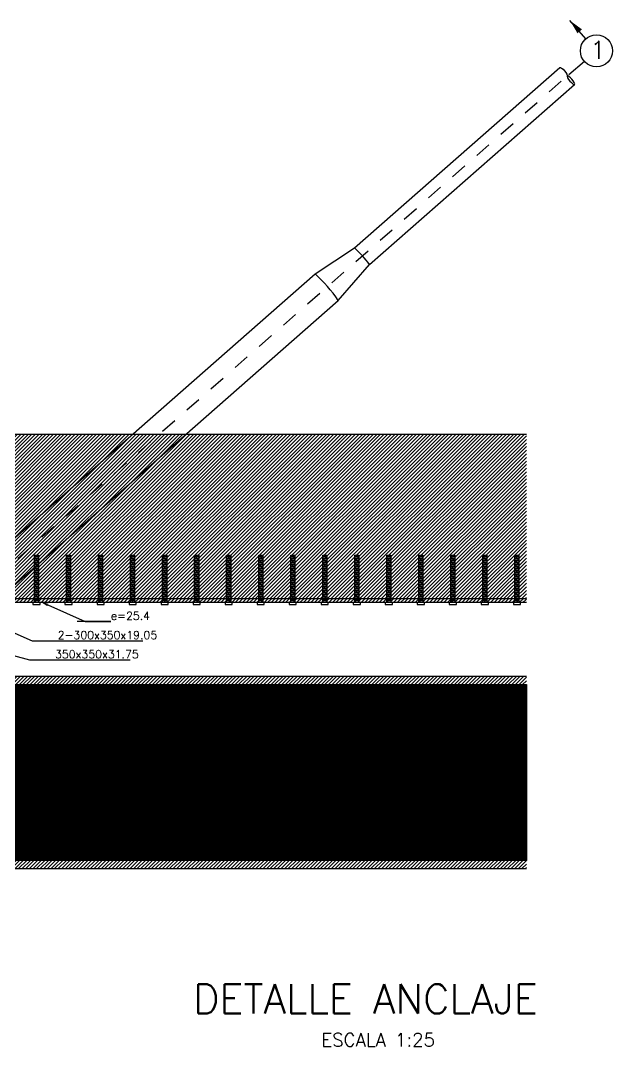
# Model space of a CAD drawing. Header units: metres. Extents: x 1080427 to 1081241, y 976768 to 977191.
# Drawn here: x 1080688.87 to 1080692.57, y 977123.3 to 977129.71 of the extents above; entities that cross this region are included whole.
import ezdxf
from ezdxf import colors
from ezdxf.entities.mleader import LeaderData, LeaderLine
from ezdxf.math import Vec2, Vec3

# ---------------------------------------------------------------- set-up
doc = ezdxf.new("R2010")
doc.units = ezdxf.units.M
doc.header["$LTSCALE"] = 25.4
doc.linetypes.add('DASHDOT', pattern=[1, 0.5, -0.25, 0, -0.25])
for name, color, linetype, lineweight in [('ACHURADO_EST', 8, 'Continuous', 0), ('COTA', 1, 'Continuous', 30), ('DUCTO', 142, 'Continuous', 30)]:
    doc.layers.add(name, color=color, linetype=linetype, lineweight=lineweight)
for name, color, linetype in [('CIRCULO', 4, 'Continuous'), ('CIRCULOCONTRAP', 130, 'Continuous'), ('CONTRAPESO', 3, 'Continuous'), ('DIMCONTRAPESO', 1, 'Continuous'), ('EJECABLES', 203, 'DASHDOT'), ('PERFIL MET', 37, 'Continuous'), ('R175COTR', 7, 'Continuous'), ('REGL175', 7, 'Continuous')]:
    doc.layers.add(name, color=color, linetype=linetype)
doc.styles.add('romans', font='romans.shx')
pattern_1 = [(45, (-5.877088472247124, 5.658326337230392), (-0.01122532015133644, 0.01122532015133644), [])]

# ---------------------------------------------------------------- blocks, each defined once
blk = doc.blocks.new('tir')
at = {"layer": 'DUCTO'}
for p, q in [((1080511.83638699, 977008.5160273126), (1080513.543043579, 977008.5161831364)), ((1080511.836907378, 977008.3760259475), (1080513.543032915, 977008.37618561))]:
    blk.add_line(p, q, dxfattribs=at)
for points in [[(1080505.603113705, 977008.3204091132), (1080505.683092707, 977008.320415968), (1080505.683072092, 977008.5704159667), (1080505.603072093, 977008.5704077805)], [(1080505.683122265, 977008.2755034216), (1080505.733092106, 977008.275507704), (1080505.733062966, 977008.6155077033), (1080505.683093125, 977008.61550342)]]:
    blk.add_lwpolyline(points, close=True, dxfattribs=at)
for points in [[(1080505.328072925, 977008.5653855414), (1080505.603072925, 977008.5654091103)], [(1080505.733068108, 977008.5555077032), (1080511.543241181, 977008.5560056631)], [(1080511.543241181, 977008.5560056631), (1080511.836255565, 977008.5160272893)], [(1080505.32811287, 977008.3254074359), (1080505.603112872, 977008.3254136156)], [(1080505.733086963, 977008.3355077041), (1080511.543260036, 977008.3360056642)], [(1080511.543260036, 977008.3360056642), (1080511.836907378, 977008.3760308315)]]:
    blk.add_lwpolyline(points, dxfattribs=at)
for centre, radius, start, end in [((1080510.656986465, 977008.4459297067), 0.8930644645994985, 352.9297418690614, 7.080079153882643), ((1080511.251352555, 977008.4433042796), 0.5894066242695094, 353.4461152477661, 7.087410311340934)]:
    blk.add_arc(centre, radius, start, end, dxfattribs=at)
blk.add_ellipse((1080505.328039857, 977008.4453876906), major_axis=(-3.306799177286555e-05, -0.1199978507391652), ratio=0.04456574915158485, dxfattribs=at)
at = {"layer": 'DUCTO', "extrusion": (0, 0, -0.9999999999999999)}
blk.add_ellipse((1080513.542949842, 977008.481178864), major_axis=(1.748219530441295e-05, -0.03500717952941799), ratio=0.24420068418592, start_param=3.14808674122023, end_param=6.280903449001622, dxfattribs=at)
at = {"layer": 'DUCTO', "extrusion": (0, 0, -0.9999999999999998)}
blk.add_ellipse((1080513.54301544, 977008.4111786617), major_axis=(1.74751400463253e-05, -0.03499305174499892), ratio=0.2442992756047625, dxfattribs=at)
at = {"layer": 'EJECABLES', "ltscale": 0.008}
blk.add_lwpolyline([(1080505.360600902, 977008.4454757803), (1080513.540696156, 977008.4461768557)], dxfattribs=at)

msp = doc.modelspace()

# ---------------------------------------------------------------- hatches: boundary and pattern name
at = {"layer": 'ACHURADO_EST'}
h = msp.add_hatch(dxfattribs=at)
h.set_pattern_fill('STEEL', color=252, scale=0.09999999999999999, angle=134.9999999192585)
h.set_pattern_definition([(179.9999999192585, (1080721.753993588, 977128.2415494146), (-1.761506526121354e-11, -0.0125), []), (179.9999999192585, (1080721.749574171, 977128.2371299975), (-1.761506526121354e-11, -0.0125), [])])
h.paths.add_polyline_path([(1080688.986194286, 977126.3711398747), (1080688.986194285, 977126.0741661992), (1080688.960794286, 977126.0741661992), (1080688.960794287, 977126.3711398747)])
h = msp.add_hatch(dxfattribs=at)
h.set_pattern_fill('STEEL', color=252, scale=0.09999999999999999, angle=134.9999999192585)
h.set_pattern_definition([(179.9999999192585, (1080721.953993588, 977128.2415494146), (-1.761506526121354e-11, -0.0125), []), (179.9999999192585, (1080721.949574171, 977128.2371299975), (-1.761506526121354e-11, -0.0125), [])])
h.paths.add_polyline_path([(1080689.186194287, 977126.3711398747), (1080689.186194285, 977126.0741661992), (1080689.160794286, 977126.0741661992), (1080689.160794287, 977126.3711398747)])
h = msp.add_hatch(dxfattribs=at)
h.set_pattern_fill('STEEL', color=252, scale=0.09999999999999999, angle=134.9999999192585)
h.set_pattern_definition([(179.9999999192585, (1080722.153993588, 977128.2415494146), (-1.761506526121354e-11, -0.0125), []), (179.9999999192585, (1080722.149574171, 977128.2371299975), (-1.761506526121354e-11, -0.0125), [])])
h.paths.add_polyline_path([(1080689.386194287, 977126.3711398747), (1080689.386194285, 977126.0741661992), (1080689.360794286, 977126.0741661992), (1080689.360794287, 977126.3711398747)])
h = msp.add_hatch(dxfattribs=at)
h.set_pattern_fill('STEEL', color=252, scale=0.09999999999999999, angle=134.9999999192585)
h.set_pattern_definition([(179.9999999192585, (1080722.353993588, 977128.2415494146), (-1.761506526121354e-11, -0.0125), []), (179.9999999192585, (1080722.349574171, 977128.2371299975), (-1.761506526121354e-11, -0.0125), [])])
h.paths.add_polyline_path([(1080689.586194287, 977126.3711398747), (1080689.586194285, 977126.0741661992), (1080689.560794286, 977126.0741661992), (1080689.560794287, 977126.3711398747)])
h = msp.add_hatch(dxfattribs=at)
h.set_pattern_fill('STEEL', color=252, scale=0.09999999999999999, angle=134.9999999192585)
h.set_pattern_definition([(179.9999999192585, (1080722.553993588, 977128.2415494146), (-1.761506526121354e-11, -0.0125), []), (179.9999999192585, (1080722.549574171, 977128.2371299975), (-1.761506526121354e-11, -0.0125), [])])
h.paths.add_polyline_path([(1080689.786194287, 977126.3711398747), (1080689.786194285, 977126.0741661992), (1080689.760794286, 977126.0741661992), (1080689.760794287, 977126.3711398747)])
h = msp.add_hatch(dxfattribs=at)
h.set_pattern_fill('STEEL', color=252, scale=0.09999999999999999, angle=134.9999999192585)
h.set_pattern_definition([(179.9999999192585, (1080722.753993588, 977128.2415494146), (-1.761506526121354e-11, -0.0125), []), (179.9999999192585, (1080722.749574171, 977128.2371299975), (-1.761506526121354e-11, -0.0125), [])])
h.paths.add_polyline_path([(1080689.986194286, 977126.3711398747), (1080689.986194285, 977126.0741661992), (1080689.960794286, 977126.0741661992), (1080689.960794287, 977126.3711398747)])
h = msp.add_hatch(dxfattribs=at)
h.set_pattern_fill('STEEL', color=252, scale=0.09999999999999999, angle=134.9999999192585)
h.set_pattern_definition([(179.9999999192585, (1080722.953993588, 977128.2415494146), (-1.761506526121354e-11, -0.0125), []), (179.9999999192585, (1080722.949574171, 977128.2371299975), (-1.761506526121354e-11, -0.0125), [])])
h.paths.add_polyline_path([(1080690.186194287, 977126.3711398747), (1080690.186194285, 977126.0741661992), (1080690.160794286, 977126.0741661992), (1080690.160794287, 977126.3711398747)])
h = msp.add_hatch(dxfattribs=at)
h.set_pattern_fill('STEEL', color=252, scale=0.09999999999999999, angle=134.9999999192585)
h.set_pattern_definition([(179.9999999192585, (1080723.153993588, 977128.2415494146), (-1.761506526121354e-11, -0.0125), []), (179.9999999192585, (1080723.149574171, 977128.2371299975), (-1.761506526121354e-11, -0.0125), [])])
h.paths.add_polyline_path([(1080690.386194287, 977126.3711398747), (1080690.386194285, 977126.0741661992), (1080690.360794286, 977126.0741661992), (1080690.360794287, 977126.3711398747)])
h = msp.add_hatch(dxfattribs=at)
h.set_pattern_fill('STEEL', color=252, scale=0.09999999999999999, angle=134.9999999192585)
h.set_pattern_definition([(179.9999999192585, (1080723.353993588, 977128.2415494146), (-1.761506526121354e-11, -0.0125), []), (179.9999999192585, (1080723.349574171, 977128.2371299975), (-1.761506526121354e-11, -0.0125), [])])
h.paths.add_polyline_path([(1080690.586194287, 977126.3711398747), (1080690.586194285, 977126.0741661992), (1080690.560794286, 977126.0741661992), (1080690.560794287, 977126.3711398747)])
h = msp.add_hatch(dxfattribs=at)
h.set_pattern_fill('STEEL', color=252, scale=0.09999999999999999, angle=134.9999999192585)
h.set_pattern_definition([(179.9999999192585, (1080723.553993588, 977128.2415494146), (-1.761506526121354e-11, -0.0125), []), (179.9999999192585, (1080723.549574171, 977128.2371299975), (-1.761506526121354e-11, -0.0125), [])])
h.paths.add_polyline_path([(1080690.786194287, 977126.3711398747), (1080690.786194285, 977126.0741661992), (1080690.760794286, 977126.0741661992), (1080690.760794287, 977126.3711398747)])
h = msp.add_hatch(dxfattribs=at)
h.set_pattern_fill('STEEL', color=252, scale=0.09999999999999999, angle=134.9999999192585)
h.set_pattern_definition([(179.9999999192585, (1080723.753993588, 977128.2415494146), (-1.761506526121354e-11, -0.0125), []), (179.9999999192585, (1080723.749574171, 977128.2371299975), (-1.761506526121354e-11, -0.0125), [])])
h.paths.add_polyline_path([(1080690.986194286, 977126.3711398747), (1080690.986194285, 977126.0741661992), (1080690.960794286, 977126.0741661992), (1080690.960794287, 977126.3711398747)])
h = msp.add_hatch(dxfattribs=at)
h.set_pattern_fill('STEEL', color=252, scale=0.09999999999999999, angle=134.9999999192585)
h.set_pattern_definition([(179.9999999192585, (1080723.953993588, 977128.2415494146), (-1.761506526121354e-11, -0.0125), []), (179.9999999192585, (1080723.949574171, 977128.2371299975), (-1.761506526121354e-11, -0.0125), [])])
h.paths.add_polyline_path([(1080691.186194287, 977126.3711398747), (1080691.186194285, 977126.0741661992), (1080691.160794286, 977126.0741661992), (1080691.160794287, 977126.3711398747)])
h = msp.add_hatch(dxfattribs=at)
h.set_pattern_fill('STEEL', color=252, scale=0.09999999999999999, angle=134.9999999192585)
h.set_pattern_definition([(179.9999999192585, (1080724.153993588, 977128.2415494146), (-1.761506526121354e-11, -0.0125), []), (179.9999999192585, (1080724.149574171, 977128.2371299975), (-1.761506526121354e-11, -0.0125), [])])
h.paths.add_polyline_path([(1080691.386194287, 977126.3711398747), (1080691.386194285, 977126.0741661992), (1080691.360794286, 977126.0741661992), (1080691.360794287, 977126.3711398747)])
h = msp.add_hatch(dxfattribs=at)
h.set_pattern_fill('STEEL', color=252, scale=0.09999999999999999, angle=134.9999999192585)
h.set_pattern_definition([(179.9999999192585, (1080724.353993588, 977128.2415494146), (-1.761506526121354e-11, -0.0125), []), (179.9999999192585, (1080724.349574171, 977128.2371299975), (-1.761506526121354e-11, -0.0125), [])])
h.paths.add_polyline_path([(1080691.586194287, 977126.3711398747), (1080691.586194285, 977126.0741661992), (1080691.560794286, 977126.0741661992), (1080691.560794287, 977126.3711398747)])
h = msp.add_hatch(dxfattribs=at)
h.set_pattern_fill('STEEL', color=252, scale=0.09999999999999999, angle=134.9999999192585)
h.set_pattern_definition([(179.9999999192585, (1080724.553993588, 977128.2415494146), (-1.761506526121354e-11, -0.0125), []), (179.9999999192585, (1080724.549574171, 977128.2371299975), (-1.761506526121354e-11, -0.0125), [])])
h.paths.add_polyline_path([(1080691.786194287, 977126.3711398747), (1080691.786194285, 977126.0741661992), (1080691.760794286, 977126.0741661992), (1080691.760794287, 977126.3711398747)])
h = msp.add_hatch(dxfattribs=at)
h.set_pattern_fill('STEEL', color=252, scale=0.09999999999999999, angle=134.9999999192585)
h.set_pattern_definition([(179.9999999192585, (1080724.753993588, 977128.2415494146), (-1.761506526121354e-11, -0.0125), []), (179.9999999192585, (1080724.749574171, 977128.2371299975), (-1.761506526121354e-11, -0.0125), [])])
h.paths.add_polyline_path([(1080691.986194286, 977126.3711398747), (1080691.986194285, 977126.0741661992), (1080691.960794286, 977126.0741661992), (1080691.960794287, 977126.3711398747)])
at = {"layer": 'COTA', "transparency": 33554539}
h = msp.add_hatch(dxfattribs=at)
h.set_pattern_fill('ANSI31', color=251, scale=0.005)
h.set_pattern_definition([(45, (0, 0), (-0.01122532015133644, 0.01122532015133644), [])])
h.paths.add_polyline_path([(1080692.032409881, 977126.0995661992), (1080692.032409881, 977127.1249545994), (1080684.113655249, 977127.1249545992), (1080684.113655249, 977126.0995661992)])
at = {"layer": 'PERFIL MET'}
h = msp.add_hatch(dxfattribs=at)
h.set_pattern_fill('ANSI31', color=256, scale=0.005)
h.set_pattern_definition([(45, (-5.877088472247124, 0.4886010001646355), (-0.01122532015133644, 0.01122532015133644), [])])
h.paths.add_polyline_path([(1080692.032409881, 977126.0741661992), (1080692.032409881, 977126.099566199), (1080684.113655249, 977126.0995661992), (1080684.113655249, 977126.0741661992)])
h = msp.add_hatch(dxfattribs=at)
h.set_pattern_fill('ANSI31', color=256, scale=0.005)
h.set_pattern_definition(pattern_1)
h.paths.add_polyline_path([(1080684.113655249, 977125.6131983193), (1080684.113655249, 977125.5623983195), (1080692.03240988, 977125.5623983194), (1080692.032409881, 977125.6131983193)])
at = {"layer": 'PERFIL MET', "transparency": 33554559}
h = msp.add_hatch(dxfattribs=at)
h.set_pattern_fill('ANSI31', color=256, scale=0.001, angle=90)
h.set_pattern_definition([(135, (0, 0), (-0.002245064030267288, -0.002245064030267288), [])])
h.paths.add_polyline_path([(1080687.792900264, 977125.5623983194), (1080684.113655249, 977125.5623983194), (1080684.113655249, 977124.4639983193), (1080686.542868985, 977124.4639983193)])
h.paths.add_polyline_path([(1080692.032409881, 977125.5623983194), (1080688.126194957, 977125.5623983194), (1080686.876163678, 977124.4639983193), (1080692.032409881, 977124.4639983193)])
h.paths.add_polyline_path([(1080687.213478185, 977124.5241428019), (1080687.805144852, 977124.5241428019), (1080687.805144852, 977124.5991428018), (1080687.213478185, 977124.5991428018)], flags=24)
at = {"layer": 'PERFIL MET'}
h = msp.add_hatch(dxfattribs=at)
h.set_pattern_fill('ANSI31', color=256, scale=0.005)
h.set_pattern_definition(pattern_1)
h.paths.add_polyline_path([(1080684.113655249, 977124.4639983192), (1080684.113655249, 977124.4131983193), (1080692.032409881, 977124.4131983194), (1080692.032409881, 977124.4639983195)])

# ---------------------------------------------------------------- linework, layer by layer
for p, q in [((1080692.404472978, 977129.5971122478), (1080692.304286695, 977129.7117276264)), ((1080692.394627243, 977129.4566058416), (1080692.297765906, 977129.371938518))]:
    msp.add_line(p, q)
msp.add_solid([(1080692.379674738, 977129.6562110937), (1080692.351784688, 977129.6318321627), (1080692.304286695, 977129.7117276264)])
at = {"layer": 'CIRCULO'}
for points in [[(1080688.960794286, 977126.0741661992), (1080688.960794285, 977126.3711398747), (1080688.986194285, 977126.3711398747), (1080688.986194285, 977126.0741661997)], [(1080689.160794286, 977126.0741661992), (1080689.160794286, 977126.3711398747), (1080689.186194285, 977126.3711398747), (1080689.186194285, 977126.0741661997)], [(1080689.360794286, 977126.0741661992), (1080689.360794286, 977126.3711398747), (1080689.386194285, 977126.3711398747), (1080689.386194285, 977126.0741661997)], [(1080689.560794286, 977126.0741661992), (1080689.560794285, 977126.3711398747), (1080689.586194285, 977126.3711398747), (1080689.586194285, 977126.0741661997)], [(1080689.760794286, 977126.0741661992), (1080689.760794285, 977126.3711398747), (1080689.786194285, 977126.3711398747), (1080689.786194285, 977126.0741661997)], [(1080689.960794286, 977126.0741661992), (1080689.960794285, 977126.3711398747), (1080689.986194285, 977126.3711398747), (1080689.986194285, 977126.0741661997)], [(1080690.160794286, 977126.0741661992), (1080690.160794286, 977126.3711398747), (1080690.186194285, 977126.3711398747), (1080690.186194285, 977126.0741661997)], [(1080690.360794286, 977126.0741661992), (1080690.360794286, 977126.3711398747), (1080690.386194285, 977126.3711398747), (1080690.386194285, 977126.0741661997)], [(1080690.560794286, 977126.0741661992), (1080690.560794285, 977126.3711398747), (1080690.586194285, 977126.3711398747), (1080690.586194285, 977126.0741661997)], [(1080690.760794286, 977126.0741661992), (1080690.760794285, 977126.3711398747), (1080690.786194285, 977126.3711398747), (1080690.786194285, 977126.0741661997)], [(1080690.960794286, 977126.0741661992), (1080690.960794285, 977126.3711398747), (1080690.986194285, 977126.3711398747), (1080690.986194285, 977126.0741661997)], [(1080691.160794286, 977126.0741661992), (1080691.160794286, 977126.3711398747), (1080691.186194285, 977126.3711398747), (1080691.186194285, 977126.0741661997)], [(1080691.360794286, 977126.0741661992), (1080691.360794286, 977126.3711398747), (1080691.386194285, 977126.3711398747), (1080691.386194285, 977126.0741661997)], [(1080691.560794286, 977126.0741661992), (1080691.560794285, 977126.3711398747), (1080691.586194285, 977126.3711398747), (1080691.586194285, 977126.0741661997)], [(1080691.760794286, 977126.0741661992), (1080691.760794285, 977126.3711398747), (1080691.786194285, 977126.3711398747), (1080691.786194285, 977126.0741661997)], [(1080691.960794286, 977126.0741661992), (1080691.960794285, 977126.3711398747), (1080691.986194285, 977126.3711398747), (1080691.986194285, 977126.0741661997)]]:
    msp.add_lwpolyline(points, dxfattribs=at)
for points in [[(1080688.951194286, 977126.0621661991), (1080688.995759849, 977126.0621661996), (1080688.995759849, 977126.0741661997), (1080688.951194286, 977126.0741661992)], [(1080689.151194286, 977126.0621661991), (1080689.19575985, 977126.0621661996), (1080689.19575985, 977126.0741661997), (1080689.151194286, 977126.0741661992)], [(1080689.351194286, 977126.0621661991), (1080689.39575985, 977126.0621661996), (1080689.39575985, 977126.0741661997), (1080689.351194286, 977126.0741661992)], [(1080689.551194286, 977126.0621661991), (1080689.59575985, 977126.0621661996), (1080689.59575985, 977126.0741661997), (1080689.551194286, 977126.0741661992)], [(1080689.751194286, 977126.0621661991), (1080689.795759849, 977126.0621661996), (1080689.795759849, 977126.0741661997), (1080689.751194286, 977126.0741661992)], [(1080689.951194286, 977126.0621661991), (1080689.995759849, 977126.0621661996), (1080689.995759849, 977126.0741661997), (1080689.951194286, 977126.0741661992)], [(1080690.151194286, 977126.0621661991), (1080690.19575985, 977126.0621661996), (1080690.19575985, 977126.0741661997), (1080690.151194286, 977126.0741661992)], [(1080690.351194286, 977126.0621661991), (1080690.39575985, 977126.0621661996), (1080690.39575985, 977126.0741661997), (1080690.351194286, 977126.0741661992)], [(1080690.551194286, 977126.0621661991), (1080690.59575985, 977126.0621661996), (1080690.59575985, 977126.0741661997), (1080690.551194286, 977126.0741661992)], [(1080690.751194286, 977126.0621661991), (1080690.795759849, 977126.0621661996), (1080690.795759849, 977126.0741661997), (1080690.751194286, 977126.0741661992)], [(1080690.951194286, 977126.0621661991), (1080690.995759849, 977126.0621661996), (1080690.995759849, 977126.0741661997), (1080690.951194286, 977126.0741661992)], [(1080691.151194286, 977126.0621661991), (1080691.19575985, 977126.0621661996), (1080691.19575985, 977126.0741661997), (1080691.151194286, 977126.0741661992)], [(1080691.351194286, 977126.0621661991), (1080691.39575985, 977126.0621661996), (1080691.39575985, 977126.0741661997), (1080691.351194286, 977126.0741661992)], [(1080691.551194286, 977126.0621661991), (1080691.59575985, 977126.0621661996), (1080691.59575985, 977126.0741661997), (1080691.551194286, 977126.0741661992)], [(1080691.751194286, 977126.0621661991), (1080691.795759849, 977126.0621661996), (1080691.795759849, 977126.0741661997), (1080691.751194286, 977126.0741661992)], [(1080691.951194286, 977126.0621661991), (1080691.995759849, 977126.0621661996), (1080691.995759849, 977126.0741661997), (1080691.951194286, 977126.0741661992)]]:
    msp.add_lwpolyline(points, close=True, dxfattribs=at)
at = {"layer": 'CIRCULOCONTRAP'}
msp.add_circle((1080692.470003179, 977129.5224925928), 0.1001129150390625, dxfattribs=at)
at = {"layer": 'CONTRAPESO'}
for points in [[(1080692.032409881, 977127.1249545993), (1080684.113655249, 977127.1249545993)], [(1080684.113655249, 977126.0995661992), (1080692.032409881, 977126.0995661992)]]:
    msp.add_lwpolyline(points, dxfattribs=at)
at = {"layer": 'PERFIL MET'}
for points in [[(1080684.113655249, 977126.0995661992), (1080692.032409881, 977126.0995661992)], [(1080692.032409881, 977126.0741661992), (1080684.113655249, 977126.0741661992)], [(1080692.032409881, 977125.6131983193), (1080684.113655249, 977125.6131983193)], [(1080684.113655249, 977125.5623983194), (1080692.032409881, 977125.5623983194)], [(1080684.113655249, 977125.5623983194), (1080692.032409881, 977125.5623983194)], [(1080692.032409881, 977124.4639983193), (1080684.113655249, 977124.4639983193)], [(1080692.032409881, 977124.4639983193), (1080684.113655249, 977124.4639983193)], [(1080684.113655249, 977124.4131983194), (1080692.032409881, 977124.4131983194)]]:
    msp.add_lwpolyline(points, dxfattribs=at)
msp.add_lwpolyline([(1080684.113655249, 977125.5623983194), (1080692.032409881, 977125.5623983194), (1080692.032409881, 977124.4639983193), (1080684.113655249, 977124.4639983193)], close=True, dxfattribs=at)

# ---------------------------------------------------------------- block references
at = {"layer": 'DIMCONTRAPESO', "rotation": 41.3007980569971}
msp.add_blockref('tir', (913788.5775342925, -470005.1040447366), dxfattribs=at)

# ---------------------------------------------------------------- texts
at = {"layer": 'R175COTR', "insert": (1080692.527203258, 977129.5836902749), "char_height": 0.111375, "width": 0.1400628464550379, "attachment_point": 3, "rotation": 359.9723182783932, "style": 'romans'}
msp.add_mtext('{\\C0;1}', dxfattribs=at)
at = {"layer": 'REGL175', "insert": (1080684.423447024, 977123.6894458964), "char_height": 0.165, "width": 7.245751812879462, "attachment_point": 1, "style": 'romans'}
msp.add_mtext('\\pi5.5284;{\\H1.11x;\\C0;DETALLE ANCLAJE\\P\\pi6.3284;\\H0.45454x;\\C3;ESCALA 1:25}', dxfattribs=at)

# ---------------------------------------------------------------- leaders
at = {"layer": 'DIMCONTRAPESO', "color": 2}
ml = msp.add_multileader_mtext('Standard', dxfattribs=at)
ml.set_content('e=25.4', color=3, style='romans')
ml.set_leader_properties(color=1)
ml.build(insert=Vec2(0, 0))
ml.multileader.update_dxf_attribs({"text_left_attachment_type": 6, "text_right_attachment_type": 6, "dogleg_length": 0.5190951549448073, "arrow_head_size": 0.05})
ctx = ml.context
ctx.base_point, ctx.char_height, ctx.arrow_head_size, ctx.landing_gap_size, ctx.plane_origin = Vec3(1080689.437919599, 977125.9569803826), 0.05, 0.05, 0, Vec3(1080689.044030705, 977126.0918999215)
ctx.left_attachment, ctx.right_attachment = 6, 6
notes = []
notes.append((ctx, [(0, (1, 1, 0), (1080689.277718202, 977125.9569803826), (1, 0), 0.1602013977244496, [(0, [(1080688.997885454, 977126.0799546557)], 0, [])])]))
ctx.mtext.insert, ctx.mtext.width, ctx.mtext.flow_direction = Vec3(1080689.437919599, 977126.0169803826), 0.7203981468919665, 5
ml = msp.add_multileader_mtext('Standard', dxfattribs=at)
ml.set_content('2-300x350x19.05', color=3, style='romans')
ml.set_leader_properties(color=1)
ml.build(insert=Vec2(0, 0))
ml.multileader.update_dxf_attribs({"text_left_attachment_type": 6, "text_right_attachment_type": 6, "dogleg_length": 0.5190951549448073, "arrow_head_size": 0.05})
ctx = ml.context
ctx.base_point, ctx.char_height, ctx.arrow_head_size, ctx.landing_gap_size, ctx.plane_origin = Vec3(1080689.105563946, 977125.8364928706), 0.05, 0.05, 0, Vec3(1080688.711675051, 977125.9714124096)
ctx.left_attachment, ctx.right_attachment = 6, 6
notes.append((ctx, [(0, (1, 1, 0), (1080688.945362548, 977125.8364928706), (1, 0), 0.1602013977244496, [(0, [(1080688.6655298, 977125.9594671438)], 0, [])])]))
ctx.mtext.insert, ctx.mtext.width, ctx.mtext.flow_direction = Vec3(1080689.105563946, 977125.8964928706), 0.7203981468919665, 5
ml = msp.add_multileader_mtext('Standard', dxfattribs=at)
ml.set_content('350x350x31.75', color=3, style='romans')
ml.set_leader_properties(color=1)
ml.build(insert=Vec2(0, 0))
ml.multileader.update_dxf_attribs({"text_left_attachment_type": 6, "text_right_attachment_type": 6, "dogleg_length": 0.5190951549448073, "arrow_head_size": 0.05})
ctx = ml.context
ctx.base_point, ctx.char_height, ctx.arrow_head_size, ctx.landing_gap_size, ctx.plane_origin = Vec3(1080689.088978073, 977125.7167394412), 0.05, 0.05, 0, Vec3(1080688.695089178, 977125.687645543)
ctx.left_attachment, ctx.right_attachment = 6, 6
notes.append((ctx, [(0, (1, 1, 0), (1080688.928776675, 977125.7167394412), (1, 0), 0.1602013977244496, [(0, [(1080688.515881892, 977125.8279942443)], 0, [])])]))
ctx.mtext.insert, ctx.mtext.width, ctx.mtext.flow_direction = Vec3(1080689.088978073, 977125.7767394412), 0.7203981468919665, 5
for ctx, leaders in notes:
    for number, flags, end, landing, length, lines in leaders:
        leader = LeaderData()
        leader.index, (leader.has_last_leader_line, leader.has_dogleg_vector, leader.attachment_direction) = number, flags
        leader.last_leader_point, leader.dogleg_vector, leader.dogleg_length = Vec3(end), Vec3(landing), length
        for number, points, colour, breaks in lines:
            line = LeaderLine()
            line.index, line.vertices, line.color, line.breaks = number, Vec3.list(points), colors.encode_raw_color(colour), breaks
            leader.lines.append(line)
        ctx.leaders.append(leader)

doc.saveas('drawing.dxf')
